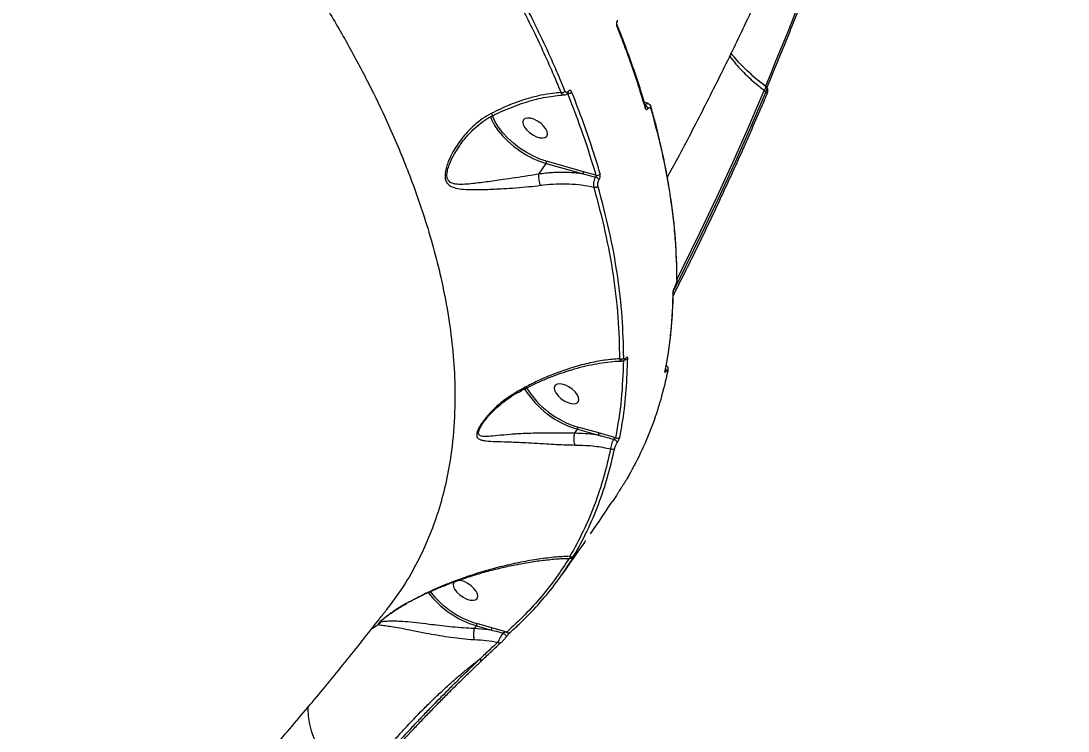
# Model space of a CAD drawing. Header units: millimetres. Extents: x -6328 to 5334, y -5037 to 4112.
# Drawn here: x -1837.2 to -1506.4, y -73.4 to 151.1 of the extents above; entities that cross this region are included whole.
import ezdxf

# ---------------------------------------------------------------- set-up
doc = ezdxf.new("R2010")
doc.units = ezdxf.units.MM
for name, color, linetype in [('DIKOM_ОБЪЕКТ', 7, 'Continuous'), ('DIKOM_РАЗМЕР_ЗОНА', 7, 'Continuous'), ('DIKOM_РАЗМЕР_ОБЪЕКТА', 7, 'Continuous')]:
    doc.layers.add(name, color=color, linetype=linetype)
doc.styles.add('style1', font='arial.ttf', dxfattribs={"width": 0.8})
doc.dimstyles.new('1-50', dxfattribs={"dimtxt": 300, "dimasz": 200, "dimexe": 100, "dimexo": 0, "dimgap": 100, "dimtad": 1, "dimtxsty": 'style1', "dimcen": 200, "dimclrd": 7, "dimclre": 7, "dimclrt": 7, "dimadec": 1, "dimazin": 2, "dimtfac": 1, "dimtmove": 0, "dimatfit": 2, "dimfxl": 0, "dimlwd": 25, "dimlwe": 18, "dimarcsym": 0})

# ---------------------------------------------------------------- blocks, each defined once
blk = doc.blocks.new('*D0')
at = {"layer": 'Defpoints', "color": 0, "transparency": 16777216}
for p in [(-3539.45, 760.32), (3333.52, 448.13), (3333.52, -4437.11)]:
    blk.add_point(p, dxfattribs=at)
at = {"layer": 'DIKOM_РАЗМЕР_ОБЪЕКТА', "color": 7, "lineweight": 18, "transparency": 16777216}
for p, q in [((-3539.45, 760.32), (-3539.45, -4537.11)), ((3333.52, 448.13), (3333.52, -4537.11))]:
    blk.add_line(p, q, dxfattribs=at)
at = {"layer": 'DIKOM_РАЗМЕР_ОБЪЕКТА', "color": 7, "lineweight": 25, "transparency": 16777216}
blk.add_line((-3339.45, -4437.11), (3133.52, -4437.11), dxfattribs=at)
at = {"layer": 'DIKOM_РАЗМЕР_ОБЪЕКТА', "color": 7, "transparency": 16777216}
for points in [[(-3339.45, -4403.77), (-3339.45, -4470.44), (-3539.45, -4437.11)], [(3133.52, -4403.77), (3133.52, -4470.44), (3333.52, -4437.11)]]:
    blk.add_solid(points, dxfattribs=at)
at = {"layer": 'DIKOM_РАЗМЕР_ОБЪЕКТА', "color": 7, "transparency": 16777216, "insert": (-102.96, -4183.94), "char_height": 300, "attachment_point": 5, "style": 'style1'}
blk.add_mtext('6900', dxfattribs=at)
blk = doc.blocks.new('*D1')
at = {"layer": 'Defpoints', "color": 0, "transparency": 16777216}
for p in [(-5040.91, 625.75), (5333.52, 448.13), (5333.52, -4936.78)]:
    blk.add_point(p, dxfattribs=at)
at = {"layer": 'DIKOM_РАЗМЕР_ЗОНА', "color": 7, "lineweight": 18, "transparency": 16777216}
for p, q in [((-5040.91, 625.75), (-5040.91, -5036.78)), ((5333.52, 448.13), (5333.52, -5036.78))]:
    blk.add_line(p, q, dxfattribs=at)
at = {"layer": 'DIKOM_РАЗМЕР_ЗОНА', "color": 7, "lineweight": 25, "transparency": 16777216}
blk.add_line((-4840.91, -4936.78), (5133.52, -4936.78), dxfattribs=at)
at = {"layer": 'DIKOM_РАЗМЕР_ЗОНА', "color": 7, "transparency": 16777216}
for points in [[(-4840.91, -4903.45), (-4840.91, -4970.11), (-5040.91, -4936.78)], [(5133.52, -4903.45), (5133.52, -4970.11), (5333.52, -4936.78)]]:
    blk.add_solid(points, dxfattribs=at)
at = {"layer": 'DIKOM_РАЗМЕР_ЗОНА', "color": 7, "transparency": 16777216, "insert": (-104.69, -4683.61), "char_height": 300, "attachment_point": 5, "style": 'style1'}
blk.add_mtext('10400', dxfattribs=at)
blk = doc.blocks.new('*D2')
at = {"layer": 'Defpoints', "color": 0, "transparency": 16777216}
for p in [(-5303.77, 2121.42), (-1621.11, 2121.42), (560.33, -2395.62)]:
    blk.add_point(p, dxfattribs=at)
at = {"layer": 'DIKOM_РАЗМЕР_ОБЪЕКТА', "color": 7, "lineweight": 18, "transparency": 16777216}
for p, q in [((-1621.11, 2121.42), (-5403.77, 2121.42)), ((560.33, -2395.62), (-5403.77, -2395.62))]:
    blk.add_line(p, q, dxfattribs=at)
at = {"layer": 'DIKOM_РАЗМЕР_ОБЪЕКТА', "color": 7, "lineweight": 25, "transparency": 16777216}
blk.add_line((-5303.77, -2195.62), (-5303.77, 1921.42), dxfattribs=at)
at = {"layer": 'DIKOM_РАЗМЕР_ОБЪЕКТА', "color": 7, "transparency": 16777216}
for points in [[(-5337.11, 1921.42), (-5270.44, 1921.42), (-5303.77, 2121.42)], [(-5337.11, -2195.62), (-5270.44, -2195.62), (-5303.77, -2395.62)]]:
    blk.add_solid(points, dxfattribs=at)
at = {"layer": 'DIKOM_РАЗМЕР_ОБЪЕКТА', "color": 7, "transparency": 16777216, "insert": (-5556.94, -137.1), "char_height": 300, "attachment_point": 5, "rotation": 90, "style": 'style1'}
blk.add_mtext('4500', dxfattribs=at)
blk = doc.blocks.new('*D3')
at = {"layer": 'Defpoints', "color": 0, "transparency": 16777216}
for p in [(-1814.92, 4111.71), (-5877.98, -3895.62), (33.33, -3895.62)]:
    blk.add_point(p, dxfattribs=at)
at = {"layer": 'DIKOM_РАЗМЕР_ЗОНА', "color": 7, "lineweight": 18, "transparency": 16777216}
for p, q in [((-1814.92, 4111.71), (-5977.98, 4111.71)), ((33.33, -3895.62), (-5977.98, -3895.62))]:
    blk.add_line(p, q, dxfattribs=at)
at = {"layer": 'DIKOM_РАЗМЕР_ЗОНА', "color": 7, "lineweight": 25, "transparency": 16777216}
blk.add_line((-5877.98, 3911.71), (-5877.98, -3695.62), dxfattribs=at)
at = {"layer": 'DIKOM_РАЗМЕР_ЗОНА', "color": 7, "transparency": 16777216}
for points in [[(-5911.31, 3911.71), (-5844.65, 3911.71), (-5877.98, 4111.71)], [(-5911.31, -3695.62), (-5844.65, -3695.62), (-5877.98, -3895.62)]]:
    blk.add_solid(points, dxfattribs=at)
at = {"layer": 'DIKOM_РАЗМЕР_ЗОНА', "color": 7, "transparency": 16777216, "insert": (-6131.15, 108.05), "char_height": 300, "attachment_point": 5, "rotation": 90, "style": 'style1'}
blk.add_mtext('8000', dxfattribs=at)

msp = doc.modelspace()

# ---------------------------------------------------------------- linework, layer by layer
at = {"layer": 'DIKOM_ОБЪЕКТ', "color": 7, "linetype": 'Continuous', "lineweight": 15}
for p, q in [((-1648.746, 151.138), (-1648.75, 151.13)), ((-1602.433, 130.848), (-1604.3, 132.292)), ((-1602.046, 130.552), (-1602.433, 130.848)), ((-1602.395, 129.132), (-1601.893, 128.748)), ((-1601.691, 130.189), (-1602.136, 130.529)), ((-1602.046, 130.552), (-1602.06, 130.47)), ((-1638.992, 125.013), (-1640.316, 125.478)), ((-1639.891, 124.046), (-1639.891, 124.046)), ((-1698.933, 111.086), (-1698.578, 111.607)), ((-1673.631, 102.714), (-1671.319, 106.078)), ((-1671.319, 106.078), (-1659.621, 102.786)), ((-1659.49, 103.473), (-1671.188, 106.764)), ((-1655.571, 102.349), (-1659.49, 103.473)), ((-1629.932, 69.364), (-1629.932, 69.407)), ((-1633.661, 40.603), (-1633.501, 41.526)), ((-1662.266, 20.794), (-1662.268, 20.79)), ((-1662.266, 20.794), (-1661.391, 22.066)), ((-1661.391, 22.066), (-1654.783, 20.206)), ((-1654.652, 20.893), (-1661.261, 22.752)), ((-1662.481, -18.036), (-1662.298, -17.778)), ((-1723.481, -38.841), (-1723.497, -38.642)), ((-1688.447, -40.731), (-1693.191, -39.396)), ((-1693.895, -40.916), (-1693.896, -40.919)), ((-1693.895, -40.916), (-1693.322, -40.083)), ((-1688.578, -41.418), (-1693.895, -40.916)), ((-1693.322, -40.083), (-1688.578, -41.418)), ((-1683.745, -42.075), (-1688.447, -40.731))]:
    msp.add_line(p, q, dxfattribs=at)
at = {"layer": 'DIKOM_ОБЪЕКТ', "color": 7, "linetype": 'Continuous', "lineweight": 15, "flags": 128}
for points in [[(-1589.064, 162.887), (-1590.632, 158.811), (-1592.216, 154.745), (-1593.816, 150.689), (-1595.431, 146.642), (-1597.061, 142.604), (-1598.707, 138.577), (-1600.369, 134.559), (-1602.046, 130.552)], [(-1629.935, 69.512), (-1628.012, 73.366), (-1622.644, 84.348), (-1617.398, 95.418), (-1612.274, 106.573), (-1607.273, 117.811), (-1602.395, 129.132)], [(-1602.119, 130.514), (-1602.056, 130.418), (-1602.027, 130.251), (-1602.048, 130.031), (-1602.118, 129.766), (-1602.235, 129.463), (-1602.395, 129.132)], [(-1602.136, 130.529), (-1602.134, 130.527), (-1602.119, 130.514)], [(-1602.046, 130.552), (-1601.904, 130.45), (-1601.786, 130.342), (-1601.696, 130.234), (-1601.638, 130.129), (-1601.612, 130.031), (-1601.622, 129.943), (-1601.626, 129.932)], [(-1601.893, 128.748), (-1606.76, 117.451), (-1611.751, 106.235), (-1616.864, 95.103), (-1622.099, 84.055), (-1627.455, 73.095), (-1631.019, 65.982)], [(-1601.893, 128.748), (-1601.752, 128.646), (-1601.634, 128.539), (-1601.545, 128.431), (-1601.486, 128.326), (-1601.46, 128.228), (-1601.469, 128.14), (-1601.476, 128.122)], [(-1638.103, 123.932), (-1638.112, 123.962), (-1638.117, 123.976)], [(-1688.91, 120.883), (-1688.466, 119.774), (-1687.575, 118.104), (-1686.413, 116.409), (-1685.006, 114.725), (-1683.385, 113.088), (-1681.583, 111.534), (-1679.64, 110.097), (-1677.597, 108.807), (-1675.5, 107.691), (-1673.392, 106.775), (-1671.319, 106.078)], [(-1671.188, 106.764), (-1673.311, 107.485), (-1675.469, 108.44), (-1677.611, 109.608), (-1679.684, 110.96), (-1681.64, 112.464), (-1683.432, 114.084), (-1685.016, 115.78), (-1686.354, 117.513), (-1687.415, 119.24), (-1688.173, 120.921), (-1688.288, 121.251)], [(-1671.58, 114.323), (-1671.071, 114.742), (-1670.863, 115.368), (-1670.972, 116.15), (-1671.39, 117.024), (-1672.082, 117.92), (-1672.993, 118.765), (-1674.049, 119.49), (-1675.164, 120.037), (-1676.248, 120.362), (-1677.212, 120.438), (-1677.98, 120.259), (-1678.489, 119.839), (-1678.697, 119.213), (-1678.588, 118.432), (-1678.17, 117.558), (-1677.478, 116.662), (-1676.567, 115.817), (-1675.512, 115.092), (-1674.397, 114.545), (-1673.313, 114.22), (-1672.348, 114.144), (-1671.58, 114.323)], [(-1633.761, 40.329), (-1633.684, 40.477), (-1633.649, 40.599)], [(-1632.879, 40.467), (-1632.804, 40.611), (-1632.771, 40.723)], [(-1661.653, 30.311), (-1661.144, 30.731), (-1660.936, 31.356), (-1661.045, 32.138), (-1661.463, 33.012), (-1662.155, 33.908), (-1663.066, 34.753), (-1664.121, 35.478), (-1665.236, 36.025), (-1666.32, 36.35), (-1667.285, 36.426), (-1668.053, 36.247), (-1668.562, 35.827), (-1668.77, 35.201), (-1668.661, 34.42), (-1668.243, 33.546), (-1667.551, 32.65), (-1666.64, 31.805), (-1665.584, 31.08), (-1664.469, 30.533), (-1663.385, 30.208), (-1662.42, 30.132), (-1661.653, 30.311)], [(-1693.583, -31.838), (-1693.075, -31.418), (-1692.866, -30.792), (-1692.976, -30.011), (-1693.393, -29.137), (-1694.086, -28.241), (-1694.996, -27.396), (-1696.052, -26.671), (-1697.167, -26.124), (-1698.251, -25.799), (-1699.216, -25.723), (-1699.984, -25.902), (-1700.492, -26.321), (-1700.7, -26.947), (-1700.591, -27.729), (-1700.174, -28.603), (-1699.481, -29.499), (-1698.57, -30.344), (-1697.515, -31.069), (-1696.4, -31.616), (-1695.316, -31.941), (-1694.351, -32.017), (-1693.583, -31.838)], [(-1726.722, -41.151), (-1725.653, -40.466), (-1724.306, -39.69)], [(-1684.952, -42.394), (-1684.724, -42.513), (-1684.49, -42.668), (-1684.271, -42.845), (-1684.083, -43.03), (-1683.942, -43.209), (-1683.859, -43.367), (-1683.84, -43.491), (-1683.889, -43.571)], [(-1692.25, -50.596), (-1692.097, -50.699), (-1691.939, -50.777), (-1691.781, -50.826), (-1691.628, -50.845), (-1691.487, -50.834), (-1691.361, -50.792), (-1691.256, -50.722), (-1691.176, -50.625)], [(-1732.696, -93.096), (-1735.208, -90.387), (-1737.513, -87.617), (-1739.591, -84.811), (-1741.422, -81.994), (-1742.99, -79.193), (-1744.28, -76.432), (-1745.282, -73.737), (-1745.985, -71.132), (-1746.383, -68.642), (-1746.472, -66.288), (-1746.43, -65.492)]]:
    msp.add_lwpolyline(points, dxfattribs=at)
at = {"layer": 'DIKOM_ОБЪЕКТ', "color": 7, "linetype": 'Continuous', "lineweight": 15}
for centre, radius, start, end in [((-1649.465, 149.823), 0.595, 321.44592, 21.19893), ((-1666.409, 129.786), 1.332, 261.1405, 323.02093), ((-1664.294, 129.535), 1.318, 258.58181, 323.1563), ((-1664.757, 128.709), 0.485, 323.23987, 18.91878), ((-1640.476, 123.099), 1.419, 14.17312, 74.76651), ((-1640.509, 123.878), 0.64, 323.5262, 15.235), ((-1638.729, 123.779), 0.645, 323.80257, 13.71765), ((-1672.027, 106.568), 0.862, 325.31902, 13.15135), ((-1660.33, 103.277), 0.862, 325.31913, 13.15072), ((-1655.225, 103.551), 1.251, 253.9572, 322.42517), ((-1656.291, 99.754), 2.063, 34.43451, 74.26669), ((-1655.941, 99.812), 1.25, 255.79618, 322.24025), ((-1630.818, 67.049), 0.163, 329.67699, 12.23475), ((-1630.636, 69.379), 0.705, 325.66165, 358.78466), ((-1631.874, 65.521), 0.705, 325.55732, 359.10458), ((-1647.662, 45.342), 1.118, 246.44821, 320.95852), ((-1646.377, 45.072), 1.072, 261.06628, 321.94012), ((-1646.592, 44.57), 0.424, 322.59487, 353.85556), ((-1634.206, 40.525), 0.895, 351.81113, 43.45815), ((-1653.333, 49.878), 28.956, 211.25496, 253.84064), ((-1653.342, 49.848), 28.229, 211.2771, 253.70944), ((-1662.1, 22.556), 0.862, 325.31902, 13.15135), ((-1655.491, 20.697), 0.862, 325.31913, 13.15072), ((-1650.459, 17.153), 1.815, 23.82638, 74.02319), ((-1648.818, 20.291), 1.058, 239.65336, 320.49138), ((-1650.426, 16.794), 1.049, 241.52454, 320.4948), ((-1663.246, -17.3), 0.956, 235.27788, 320.38039), ((-1663.073, -17.661), 0.785, 296.96748, 324.41282), ((-1684.536, -11.066), 30.318, 217.54303, 253.15525), ((-1684.557, -11.088), 29.596, 217.95292, 253.03685), ((-1725.644, -37.564), 2.512, 302.18738, 329.44441), ((-1694.031, -39.593), 0.862, 325.31901, 13.15136), ((-1689.287, -40.927), 0.862, 325.31913, 13.15072), ((-1683.155, -41.431), 0.874, 227.49121, 320.8635), ((-1685.981, -44.669), 0.835, 228.04215, 320.20897)]:
    msp.add_arc(centre, radius, start, end, dxfattribs=at)
for points, knots in [([(-1633.024, 101.657), (-1631.916, 103.689), (-1627.953, 110.95), (-1621.408, 123.616), (-1613.386, 139.655), (-1605.64, 155.876), (-1598.153, 172.26), (-1590.931, 188.807), (-1583.975, 205.511), (-1577.289, 222.368), (-1570.874, 239.374), (-1564.732, 256.524), (-1558.864, 273.813), (-1553.274, 291.236), (-1547.963, 308.789), (-1542.932, 326.466), (-1538.183, 344.263), (-1533.717, 362.174), (-1529.536, 380.195), (-1525.641, 398.32), (-1522.035, 416.544), (-1518.713, 434.861), (-1515.695, 453.27), (-1513.342, 468.904), (-1512.111, 478.424), (-1511.68, 481.755)], [0, 0, 0, 0, 0.0175204, 0.0626367, 0.1078054, 0.1530264, 0.1982995, 0.2436241, 0.289, 0.3344264, 0.3799029, 0.4254286, 0.4710027, 0.5166243, 0.5622925, 0.6080062, 0.6537643, 0.6995657, 0.7454091, 0.7912934, 0.8372171, 0.8831791, 0.929178, 0.9752124, 1, 1, 1, 1]), ([(-1952.233, 358.981), (-1946.928, 355.644), (-1936.319, 348.971), (-1920.634, 338.403), (-1905.151, 327.44), (-1889.842, 316), (-1874.816, 304.162), (-1860.051, 291.893), (-1845.678, 279.287), (-1832.609, 267.178), (-1820.836, 255.701), (-1810.241, 244.883), (-1800.009, 233.922), (-1790.122, 222.794), (-1780.636, 211.55), (-1771.545, 200.174), (-1762.909, 188.732), (-1754.999, 177.595), (-1747.805, 166.822), (-1740.82, 155.688), (-1733.94, 143.868), (-1727.309, 131.406), (-1720.897, 118.083), (-1714.932, 103.972), (-1710.249, 90.828), (-1706.883, 79.556), (-1704.333, 69.398), (-1702.25, 58.786), (-1700.783, 47.8), (-1700.005, 36.272), (-1700.147, 24.33), (-1701.341, 13.119), (-1703.272, 3.333), (-1705.672, -5.15), (-1708.723, -13.279), (-1712.436, -20.999), (-1716.527, -28.015), (-1719.682, -32.235), (-1721.143, -34.189)], [0, 0, 0, 0, 0.029324, 0.0586479, 0.0883559, 0.1180639, 0.1482801, 0.1784962, 0.2091184, 0.2397407, 0.2646357, 0.2895307, 0.3146596, 0.3397886, 0.3652246, 0.3906606, 0.4163402, 0.4420197, 0.4653463, 0.4886728, 0.5169607, 0.5452646, 0.5735524, 0.6085865, 0.6436205, 0.6668916, 0.6901627, 0.718383, 0.7466193, 0.7748397, 0.8097894, 0.8447391, 0.8711352, 0.8976229, 0.9241106, 0.9506908, 0.9771736, 1, 1, 1, 1]), ([(-1700.472, 192.565), (-1697.47, 187.793), (-1691.46, 178.236), (-1683.392, 163.956), (-1676.05, 149.736), (-1670.547, 137.905), (-1667.611, 130.86), (-1666.615, 128.469)], [0, 0, 0, 0, 0.2200464, 0.4406219, 0.6628116, 0.885546, 1, 1, 1, 1]), ([(-1665.345, 128.984), (-1666.344, 131.381), (-1669.263, 138.385), (-1674.732, 150.152), (-1682.049, 164.344), (-1690.156, 178.714), (-1696.238, 188.385), (-1699.282, 193.227)], [0, 0, 0, 0, 0.1144547, 0.3345006, 0.5550758, 0.7772655, 1, 1, 1, 1]), ([(-1601.528, 130.168), (-1600.376, 132.925), (-1596.975, 141.071), (-1592.682, 151.784), (-1589.602, 159.777), (-1588.633, 162.294)], [0, 0, 0, 0, 0.2595821, 0.7668887, 1, 1, 1, 1]), ([(-1648.795, 151.413), (-1648.871, 151.247), (-1649.018, 150.927), (-1649.117, 150.375), (-1649.122, 149.857), (-1649.041, 149.587), (-1649, 149.453)], [0, 0, 0, 0, 0.2592201, 0.5021627, 0.7511322, 1, 1, 1, 1]), ([(-1649, 149.453), (-1648.823, 149.007), (-1647.934, 146.776), (-1645.833, 141.293), (-1642.898, 133.052), (-1640.963, 126.683), (-1639.994, 123.497)], [0, 0, 0, 0, 0.0507693, 0.253855, 0.6266991, 1, 1, 1, 1]), ([(-1648.907, 150.029), (-1648.907, 150.029), (-1648.907, 150.029), (-1648.933, 150.11), (-1648.949, 150.264), (-1648.944, 150.489), (-1648.9, 150.747), (-1648.826, 150.98), (-1648.771, 151.087), (-1648.749, 151.13)], [0, 0, 0, 0, 0.0247445, 0.1826645, 0.333639, 0.5066289, 0.6960309, 0.8766252, 1, 1, 1, 1]), ([(-1639.902, 124.043), (-1640.004, 124.408), (-1640.8, 127.259), (-1642.545, 132.681), (-1645.176, 140.313), (-1647.318, 146.104), (-1648.653, 149.363), (-1648.927, 150.03)], [0, 0, 0, 0, 0.0430023, 0.3364696, 0.6305721, 0.9244081, 1, 1, 1, 1]), ([(-1613.302, 139.957), (-1612.674, 139.122), (-1611.148, 137.095), (-1607.993, 133.862), (-1604.892, 131.092), (-1602.92, 129.544), (-1602.395, 129.132)], [0, 0, 0, 0, 0.2265391, 0.5500429, 0.8802027, 1, 1, 1, 1]), ([(-1602.096, 130.546), (-1602.766, 131.063), (-1604.34, 132.278), (-1606.621, 134.26), (-1608.938, 136.458), (-1611.051, 138.673), (-1612.262, 140.142), (-1612.864, 140.874)], [0, 0, 0, 0, 0.156748, 0.3680063, 0.5796466, 0.7907709, 1, 1, 1, 1]), ([(-1663.239, 128.745), (-1663.256, 128.783), (-1663.322, 128.933), (-1663.484, 129.118), (-1663.741, 129.2), (-1664.025, 129.128), (-1664.207, 128.954), (-1664.298, 128.866)], [0, 0, 0, 0, 0.0795875, 0.3194881, 0.5497988, 0.7748586, 1, 1, 1, 1]), ([(-1601.7, 130.176), (-1601.689, 130.174), (-1601.59, 130.154), (-1601.555, 129.892), (-1601.614, 129.413), (-1601.8, 128.97), (-1601.893, 128.748)], [0, 0, 0, 0, 0.039758, 0.3594707, 0.6798929, 1, 1, 1, 1]), ([(-1601.48, 128.121), (-1601.465, 128.154), (-1601.33, 128.45), (-1601.219, 128.881), (-1601.219, 129.434), (-1601.37, 129.883), (-1601.591, 130.087), (-1601.692, 130.181)], [0, 0, 0, 0, 0.045361, 0.4019052, 0.6264928, 0.8284442, 1, 1, 1, 1]), ([(-1666.615, 128.469), (-1667.482, 128.408), (-1669.534, 128.262), (-1672.992, 127.675), (-1677.482, 126.541), (-1682.761, 124.734), (-1686.713, 122.825), (-1688.715, 121.858)], [0, 0, 0, 0, 0.1301673, 0.3081385, 0.4882733, 0.7408505, 1, 1, 1, 1]), ([(-1687.967, 121.277), (-1687.661, 121.435), (-1686.302, 122.132), (-1683.867, 123.199), (-1680.681, 124.466), (-1677.504, 125.536), (-1674.373, 126.409), (-1671.319, 127.081), (-1668.407, 127.512), (-1666.504, 127.721), (-1665.63, 127.727), (-1665.626, 127.727)], [0, 0, 0, 0, 0.0392359, 0.1738521, 0.3100994, 0.4476191, 0.585936, 0.7244711, 0.862472, 0.9994171, 1, 1, 1, 1]), ([(-1666.615, 128.469), (-1666.579, 128.408), (-1666.438, 128.162), (-1666.12, 127.883), (-1665.801, 127.727), (-1665.635, 127.773), (-1665.632, 127.774)], [0, 0, 0, 0, 0.1424156, 0.5726654, 0.9907619, 1, 1, 1, 1]), ([(-1665.595, 127.803), (-1665.491, 127.803), (-1665.199, 127.803), (-1664.765, 128.026), (-1664.506, 128.292), (-1664.377, 128.424)], [0, 0, 0, 0, 0.2202109, 0.6122942, 1, 1, 1, 1]), ([(-1664.298, 128.866), (-1664.388, 128.78), (-1664.568, 128.607), (-1664.85, 128.536), (-1665.103, 128.617), (-1665.263, 128.8), (-1665.329, 128.948), (-1665.345, 128.984)], [0, 0, 0, 0, 0.2263604, 0.4527269, 0.6823825, 0.9207758, 1, 1, 1, 1]), ([(-1664.555, 128.243), (-1662.866, 123.878), (-1659.483, 115.137), (-1656.876, 106.615), (-1655.571, 102.349)], [0, 0, 0, 0, 0.49945, 1, 1, 1, 1]), ([(-1664.37, 128.417), (-1664.354, 128.432), (-1664.335, 128.449), (-1664.346, 128.443), (-1664.347, 128.442)], [0, 0, 0, 0, 0.8802902, 1, 1, 1, 1]), ([(-1654.234, 102.788), (-1654.361, 103.22), (-1654.995, 105.379), (-1656.656, 110.739), (-1659.424, 118.933), (-1661.967, 125.473), (-1663.239, 128.745)], [0, 0, 0, 0, 0.0507693, 0.253855, 0.6266991, 1, 1, 1, 1]), ([(-1631.216, 64.155), (-1628.762, 69.04), (-1623.718, 79.08), (-1616.388, 94.494), (-1609.282, 110.062), (-1604.37, 121.311), (-1601.842, 127.259), (-1601.476, 128.122)], [0, 0, 0, 0, 0.2336728, 0.4802326, 0.7267934, 0.9603807, 1, 1, 1, 1]), ([(-1639.021, 124.931), (-1639.082, 124.96), (-1639.264, 125.047), (-1639.65, 124.908), (-1639.952, 124.615), (-1640.103, 124.468)], [0, 0, 0, 0, 0.2014127, 0.6006184, 1, 1, 1, 1]), ([(-1639.994, 123.497), (-1639.987, 123.475), (-1639.947, 123.347), (-1639.833, 123.173), (-1639.618, 123.095), (-1639.362, 123.175), (-1639.188, 123.356), (-1639.1, 123.447)], [0, 0, 0, 0, 0.0489193, 0.2870857, 0.5249643, 0.7625368, 1, 1, 1, 1]), ([(-1639.1, 123.447), (-1639.013, 123.537), (-1638.838, 123.719), (-1638.581, 123.8), (-1638.367, 123.722), (-1638.255, 123.548), (-1638.215, 123.42), (-1638.209, 123.398)], [0, 0, 0, 0, 0.2376974, 0.4754976, 0.7137247, 0.9520118, 1, 1, 1, 1]), ([(-1638.126, 123.927), (-1638.167, 124.07), (-1638.256, 124.385), (-1638.578, 124.77), (-1638.888, 124.898), (-1639.024, 124.954)], [0, 0, 0, 0, 0.3169832, 0.6991448, 1, 1, 1, 1]), ([(-1638.209, 123.398), (-1636.957, 118.678), (-1634.449, 109.225), (-1631.965, 95.45), (-1630.346, 81.953), (-1630.152, 73.31), (-1630.054, 68.982)], [0, 0, 0, 0, 0.2482503, 0.4971899, 0.7482385, 1, 1, 1, 1]), ([(-1629.991, 69.403), (-1629.989, 69.487), (-1629.945, 71.766), (-1630.114, 76.359), (-1630.518, 83.188), (-1631.229, 90.153), (-1632.208, 97.229), (-1633.461, 104.413), (-1634.998, 111.7), (-1636.536, 118.115), (-1637.672, 122.135), (-1638.104, 123.661)], [0, 0, 0, 0, 0.0049881, 0.1353944, 0.2659555, 0.3966396, 0.5274135, 0.6582439, 0.7890944, 0.9199243, 1, 1, 1, 1]), ([(-1688.715, 121.858), (-1689.658, 121.312), (-1691.558, 120.211), (-1694.731, 117.627), (-1698.105, 113.994), (-1700.856, 109.765), (-1702.368, 106.4), (-1703.022, 104.196), (-1703.296, 102.465), (-1703.167, 100.861), (-1702.53, 99.653), (-1701.575, 98.882), (-1700.113, 98.275), (-1698.036, 97.924), (-1694.755, 97.757), (-1690.415, 97.836), (-1685.502, 98.069), (-1680.874, 98.375), (-1676.903, 98.701), (-1674.325, 99.02), (-1673.118, 99.169)], [0, 0, 0, 0, 0.0515649, 0.1038944, 0.1938056, 0.2863971, 0.343697, 0.372759, 0.4024673, 0.4366789, 0.4671091, 0.4964619, 0.5269704, 0.5803763, 0.634947, 0.725167, 0.8181223, 0.8802031, 0.943889, 1, 1, 1, 1]), ([(-1699.008, 111.14), (-1698.797, 111.468), (-1698.06, 112.614), (-1696.498, 114.534), (-1694.362, 116.819), (-1691.958, 118.863), (-1689.83, 120.375), (-1688.447, 121.068), (-1687.965, 121.309)], [0, 0, 0, 0, 0.0775854, 0.2707319, 0.4864044, 0.6958889, 0.8939697, 1, 1, 1, 1]), ([(-1688.715, 121.858), (-1688.701, 121.841), (-1688.559, 121.67), (-1688.31, 121.428), (-1688.08, 121.285), (-1688.02, 121.345), (-1688.009, 121.356)], [0, 0, 0, 0, 0.0463487, 0.4648735, 0.8988893, 1, 1, 1, 1]), ([(-1673.633, 102.709), (-1673.634, 102.709), (-1674.779, 102.501), (-1677.254, 102.09), (-1681.051, 101.519), (-1685.459, 100.884), (-1690.231, 100.21), (-1694.423, 99.664), (-1697.661, 99.413), (-1699.773, 99.454), (-1701.2, 99.837), (-1702.073, 100.449), (-1702.62, 101.398), (-1702.677, 102.859), (-1702.342, 104.463), (-1701.604, 106.554), (-1700.539, 108.845), (-1699.396, 110.439), (-1698.933, 111.086)], [0, 0, 0, 0, 0.0000422, 0.0755112, 0.1603059, 0.2472033, 0.3709041, 0.4979683, 0.5695702, 0.6422496, 0.6899293, 0.7180161, 0.7549162, 0.7966469, 0.8335715, 0.8717847, 0.9479972, 1, 1, 1, 1]), ([(-1673.118, 99.169), (-1673.129, 99.2), (-1673.175, 99.334), (-1673.284, 99.699), (-1673.431, 100.352), (-1673.56, 101.191), (-1673.637, 102.029), (-1673.635, 102.482), (-1673.633, 102.709)], [0, 0, 0, 0, 0.0350348, 0.1552513, 0.3664391, 0.5776263, 0.7888131, 1, 1, 1, 1]), ([(-1673.631, 102.714), (-1673.632, 102.713), (-1673.633, 102.711), (-1673.633, 102.71), (-1673.633, 102.709)], [0, 0, 0, 0, 0.6744349, 1, 1, 1, 1]), ([(-1659.621, 102.786), (-1661.069, 102.946), (-1663.879, 103.256), (-1668.237, 103.245), (-1671.476, 103), (-1673.283, 102.761), (-1673.631, 102.714)], [0, 0, 0, 0, 0.3208307, 0.6223551, 0.9272313, 1, 1, 1, 1]), ([(-1659.621, 102.786), (-1659.337, 102.713), (-1658.036, 102.377), (-1656.743, 102.019), (-1655.732, 101.74)], [0, 0, 0, 0, 0.2185559, 1, 1, 1, 1]), ([(-1654.59, 100.921), (-1654.574, 100.948), (-1654.481, 101.112), (-1654.334, 101.456), (-1654.207, 101.948), (-1654.163, 102.424), (-1654.21, 102.667), (-1654.234, 102.788)], [0, 0, 0, 0, 0.0479293, 0.2856334, 0.523625, 0.7617704, 1, 1, 1, 1]), ([(-1673.118, 99.169), (-1672.788, 99.214), (-1671.101, 99.441), (-1668.05, 99.686), (-1664.016, 99.684), (-1660.037, 99.361), (-1657.516, 98.855), (-1656.248, 98.601)], [0, 0, 0, 0, 0.0563914, 0.288291, 0.5227681, 0.7600043, 1, 1, 1, 1]), ([(-1655.732, 101.74), (-1655.757, 101.693), (-1655.905, 101.416), (-1656.136, 100.837), (-1656.325, 100.009), (-1656.379, 99.211), (-1656.292, 98.804), (-1656.248, 98.601)], [0, 0, 0, 0, 0.0485308, 0.2867338, 0.5246988, 0.7622785, 1, 1, 1, 1]), ([(-1655.571, 102.349), (-1655.567, 102.31), (-1655.559, 102.231), (-1655.586, 102.077), (-1655.639, 101.916), (-1655.693, 101.803), (-1655.726, 101.749), (-1655.732, 101.74)], [0, 0, 0, 0, 0.2385191, 0.4769727, 0.7149768, 0.9522192, 1, 1, 1, 1]), ([(-1654.953, 99.047), (-1654.976, 99.168), (-1655.021, 99.411), (-1654.975, 99.888), (-1654.848, 100.382), (-1654.699, 100.727), (-1654.606, 100.893), (-1654.59, 100.921)], [0, 0, 0, 0, 0.2378088, 0.4755153, 0.7135038, 0.9515312, 1, 1, 1, 1]), ([(-1656.248, 98.601), (-1654.998, 93.892), (-1652.496, 84.462), (-1650.016, 70.721), (-1648.401, 57.257), (-1648.206, 48.634), (-1648.109, 44.317)], [0, 0, 0, 0, 0.2482505, 0.4971903, 0.7482387, 1, 1, 1, 1]), ([(-1646.794, 44.638), (-1646.889, 48.904), (-1647.079, 57.449), (-1648.672, 70.873), (-1651.15, 84.704), (-1653.684, 94.261), (-1654.953, 99.047)], [0, 0, 0, 0, 0.2482503, 0.4971899, 0.7482385, 1, 1, 1, 1]), ([(-1630.659, 67.084), (-1630.739, 66.936), (-1630.899, 66.642), (-1631.098, 66.128), (-1631.242, 65.613), (-1631.288, 65.286), (-1631.292, 65.139), (-1631.292, 65.122)], [0, 0, 0, 0, 0.2147712, 0.4259281, 0.681714, 0.9641494, 1, 1, 1, 1]), ([(-1631.168, 65.518), (-1631.168, 65.52), (-1631.168, 65.535), (-1631.155, 65.684), (-1631.099, 65.953), (-1630.987, 66.319), (-1630.875, 66.573), (-1630.829, 66.678)], [0, 0, 0, 0, 0.0466126, 0.2411861, 0.4963367, 0.7926103, 1, 1, 1, 1]), ([(-1630.829, 66.678), (-1630.828, 66.68), (-1630.791, 66.768), (-1630.733, 66.876), (-1630.684, 66.953), (-1630.676, 66.966)], [0, 0, 0, 0, 0.0234257, 0.8359973, 1, 1, 1, 1]), ([(-1630.054, 68.982), (-1630.066, 68.817), (-1630.088, 68.526), (-1630.241, 67.991), (-1630.429, 67.503), (-1630.582, 67.224), (-1630.659, 67.084)], [0, 0, 0, 0, 0.3292165, 0.5797724, 0.7886019, 1, 1, 1, 1]), ([(-1630.587, 67.149), (-1630.531, 67.247), (-1630.363, 67.544), (-1630.152, 68.122), (-1629.961, 68.779), (-1629.962, 69.168), (-1629.962, 69.363)], [0, 0, 0, 0, 0.1339822, 0.4069815, 0.7020052, 1, 1, 1, 1]), ([(-1631.292, 65.122), (-1631.298, 64.742), (-1631.327, 62.844), (-1631.518, 57.648), (-1632.156, 49.666), (-1633.225, 43.443), (-1633.761, 40.329)], [0, 0, 0, 0, 0.0441427, 0.2207211, 0.6100162, 1, 1, 1, 1]), ([(-1633.501, 41.526), (-1633.214, 43.11), (-1632.557, 46.723), (-1631.853, 52.526), (-1631.371, 58.915), (-1631.155, 63.248), (-1631.172, 65.483), (-1631.172, 65.51)], [0, 0, 0, 0, 0.2061557, 0.4703159, 0.7336739, 0.9968224, 1, 1, 1, 1]), ([(-1648.109, 44.317), (-1649.691, 44.193), (-1652.874, 43.945), (-1658.076, 42.943), (-1664.055, 41.32), (-1669.648, 39.267), (-1674.617, 37.032), (-1677.954, 35.347), (-1680.017, 34.176), (-1680.825, 33.717)], [0, 0, 0, 0, 0.1610251, 0.3238573, 0.4936605, 0.7083238, 0.8181272, 0.928737, 1, 1, 1, 1]), ([(-1680.478, 33.506), (-1680.11, 33.718), (-1678.676, 34.546), (-1676.107, 35.843), (-1672.762, 37.402), (-1669.323, 38.815), (-1665.817, 40.083), (-1662.276, 41.187), (-1658.748, 42.103), (-1655.274, 42.821), (-1651.904, 43.316), (-1649.277, 43.58), (-1647.836, 43.604), (-1647.425, 43.61)], [0, 0, 0, 0, 0.0322712, 0.1257787, 0.2220875, 0.3213135, 0.4233908, 0.5280335, 0.6345072, 0.7415548, 0.8491072, 0.9570366, 1, 1, 1, 1]), ([(-1646.909, 43.762), (-1647.052, 39.631), (-1647.341, 31.239), (-1648.675, 23.372), (-1649.353, 19.378)], [0, 0, 0, 0, 0.4922353, 1, 1, 1, 1]), ([(-1648.109, 44.317), (-1648.067, 44.203), (-1647.962, 43.921), (-1647.729, 43.667), (-1647.512, 43.655), (-1647.424, 43.651)], [0, 0, 0, 0, 0.2851202, 0.7111085, 1, 1, 1, 1]), ([(-1648.002, 19.618), (-1647.936, 19.967), (-1647.602, 21.713), (-1646.789, 26.596), (-1645.852, 34.428), (-1645.64, 41.081), (-1645.533, 44.411)], [0, 0, 0, 0, 0.0441427, 0.2207211, 0.6100162, 1, 1, 1, 1]), ([(-1647.408, 43.65), (-1647.365, 43.647), (-1647.189, 43.633), (-1646.892, 43.758), (-1646.553, 43.97), (-1646.364, 44.198), (-1646.264, 44.32)], [0, 0, 0, 0, 0.0882095, 0.3620509, 0.6615737, 1, 1, 1, 1]), ([(-1646.171, 44.525), (-1646.243, 44.445), (-1646.388, 44.285), (-1646.567, 44.203), (-1646.706, 44.242), (-1646.782, 44.398), (-1646.791, 44.568), (-1646.794, 44.638)], [0, 0, 0, 0, 0.1920553, 0.3835881, 0.5902092, 0.8340758, 1, 1, 1, 1]), ([(-1646.261, 44.305), (-1646.244, 44.325), (-1646.211, 44.364), (-1646.207, 44.366), (-1646.206, 44.368)], [0, 0, 0, 0, 0.5269483, 1, 1, 1, 1]), ([(-1645.533, 44.411), (-1645.536, 44.482), (-1645.542, 44.658), (-1645.62, 44.818), (-1645.764, 44.856), (-1645.948, 44.771), (-1646.096, 44.607), (-1646.171, 44.525)], [0, 0, 0, 0, 0.1655324, 0.4120459, 0.620061, 0.8097055, 1, 1, 1, 1]), ([(-1632.879, 40.467), (-1633.58, 37.427), (-1634.983, 31.34), (-1637.926, 22.663), (-1641.432, 14.293), (-1644.326, 9.052), (-1645.773, 6.429)], [0, 0, 0, 0, 0.2488739, 0.4981939, 0.748869, 1, 1, 1, 1]), ([(-1633.761, 40.329), (-1633.765, 40.302), (-1633.786, 40.183), (-1633.776, 40.048), (-1633.687, 40.02), (-1633.534, 40.126), (-1633.391, 40.307), (-1633.32, 40.397)], [0, 0, 0, 0, 0.07334, 0.3225289, 0.5550505, 0.7773837, 1, 1, 1, 1]), ([(-1632.782, 40.726), (-1632.76, 40.823), (-1632.715, 41.019), (-1632.736, 41.357), (-1632.869, 41.717), (-1633.123, 42.02), (-1633.36, 42.12), (-1633.476, 42.169)], [0, 0, 0, 0, 0.2051414, 0.4138149, 0.6106411, 0.8097515, 1, 1, 1, 1]), ([(-1633.32, 40.397), (-1633.248, 40.488), (-1633.103, 40.671), (-1632.949, 40.779), (-1632.859, 40.752), (-1632.85, 40.617), (-1632.873, 40.495), (-1632.879, 40.467)], [0, 0, 0, 0, 0.2210992, 0.4418507, 0.6744982, 0.9251297, 1, 1, 1, 1]), ([(-1680.825, 33.717), (-1682.146, 32.873), (-1684.813, 31.168), (-1688.068, 28.241), (-1690.323, 25.738), (-1691.711, 23.856), (-1692.63, 22.355), (-1693.247, 20.87), (-1693.267, 19.568), (-1692.555, 18.889), (-1691.471, 18.537), (-1689.89, 18.297), (-1687.313, 18.176), (-1683.422, 18.08), (-1679.191, 17.917), (-1675.059, 17.693), (-1671.531, 17.473), (-1668.085, 17.267), (-1664.995, 17.111), (-1663.056, 17.084), (-1662.162, 17.072)], [0, 0, 0, 0, 0.0753137, 0.1521196, 0.2131853, 0.2441328, 0.2756864, 0.3129828, 0.3506019, 0.4012238, 0.4376329, 0.4745841, 0.5507903, 0.6403379, 0.7326459, 0.7929996, 0.85494, 0.904775, 0.9561054, 1, 1, 1, 1]), ([(-1691.065, 24.241), (-1690.846, 24.546), (-1690.31, 25.294), (-1689.217, 26.578), (-1687.712, 28.138), (-1685.783, 29.909), (-1683.438, 31.704), (-1681.623, 32.95), (-1680.596, 33.474), (-1680.501, 33.522)], [0, 0, 0, 0, 0.0880373, 0.2161005, 0.366721, 0.5497443, 0.7652476, 0.9782728, 1, 1, 1, 1]), ([(-1680.825, 33.717), (-1680.807, 33.699), (-1680.686, 33.579), (-1680.545, 33.468), (-1680.508, 33.527), (-1680.498, 33.541)], [0, 0, 0, 0, 0.1122073, 0.7759386, 1, 1, 1, 1]), ([(-1662.268, 20.79), (-1662.268, 20.79), (-1663.099, 20.775), (-1664.941, 20.766), (-1667.862, 20.79), (-1671.134, 20.812), (-1674.553, 20.793), (-1678.515, 20.683), (-1682.686, 20.429), (-1686.502, 20.056), (-1689.111, 19.797), (-1690.743, 19.731), (-1691.663, 19.82), (-1692.277, 20.064), (-1692.639, 20.467), (-1692.676, 21.003), (-1692.499, 21.787), (-1692.095, 22.724), (-1691.484, 23.647), (-1691.212, 24.057)], [0, 0, 0, 0, 0.0000156, 0.0573389, 0.1239288, 0.1924546, 0.274693, 0.3590077, 0.481802, 0.6080889, 0.70666, 0.7573657, 0.8079675, 0.8394925, 0.871884, 0.9101641, 0.9176275, 0.9633484, 1, 1, 1, 1]), ([(-1691.212, 24.057), (-1691.193, 24.089), (-1691.155, 24.153), (-1691.103, 24.219), (-1691.078, 24.251)], [0, 0, 0, 0, 0.5003286, 1, 1, 1, 1]), ([(-1662.162, 17.072), (-1662.173, 17.097), (-1662.245, 17.262), (-1662.366, 17.676), (-1662.472, 18.408), (-1662.494, 19.254), (-1662.43, 20.101), (-1662.322, 20.56), (-1662.268, 20.79)], [0, 0, 0, 0, 0.0319477, 0.2048554, 0.4036422, 0.6024283, 0.8012141, 1, 1, 1, 1]), ([(-1654.783, 20.206), (-1655.078, 20.249), (-1657.506, 20.597), (-1660.04, 20.702), (-1662.266, 20.794)], [0, 0, 0, 0, 0.1214198, 1, 1, 1, 1]), ([(-1654.783, 20.206), (-1654.469, 20.125), (-1652.855, 19.705), (-1651.252, 19.258), (-1649.959, 18.898)], [0, 0, 0, 0, 0.1941267, 1, 1, 1, 1]), ([(-1649.353, 19.378), (-1650.81, 19.797), (-1652.577, 20.305), (-1654.342, 20.805), (-1654.652, 20.893)], [0, 0, 0, 0, 0.8242751, 1, 1, 1, 1]), ([(-1662.162, 17.072), (-1660.056, 17.013), (-1656.175, 16.905), (-1652.573, 16.196), (-1650.926, 15.871)], [0, 0, 0, 0, 0.5425528, 1, 1, 1, 1]), ([(-1649.959, 18.898), (-1650.086, 18.669), (-1650.358, 18.176), (-1650.685, 17.327), (-1650.906, 16.488), (-1650.919, 16.076), (-1650.926, 15.871)], [0, 0, 0, 0, 0.2241212, 0.4807288, 0.7415199, 1, 1, 1, 1]), ([(-1649.353, 19.378), (-1649.403, 19.351), (-1649.499, 19.3), (-1649.668, 19.178), (-1649.818, 19.048), (-1649.914, 18.951), (-1649.951, 18.908), (-1649.959, 18.898)], [0, 0, 0, 0, 0.2945807, 0.5738867, 0.8144223, 0.9603311, 1, 1, 1, 1]), ([(-1649.616, 16.126), (-1649.585, 16.243), (-1649.523, 16.476), (-1649.318, 16.958), (-1649.066, 17.455), (-1648.883, 17.75), (-1648.799, 17.887)], [0, 0, 0, 0, 0.2632567, 0.5266594, 0.7813278, 1, 1, 1, 1]), ([(-1648.799, 17.887), (-1648.715, 18.022), (-1648.535, 18.312), (-1648.289, 18.801), (-1648.089, 19.273), (-1648.031, 19.503), (-1648.002, 19.618)], [0, 0, 0, 0, 0.2213871, 0.4744058, 0.7373087, 1, 1, 1, 1]), ([(-1650.926, 15.871), (-1651.625, 12.838), (-1653.025, 6.766), (-1655.961, -1.89), (-1659.459, -10.24), (-1662.346, -15.469), (-1663.79, -18.086)], [0, 0, 0, 0, 0.2488741, 0.4981941, 0.7488692, 1, 1, 1, 1]), ([(-1662.509, -17.91), (-1661.074, -15.311), (-1658.201, -10.108), (-1654.698, -1.769), (-1651.738, 6.929), (-1650.324, 13.059), (-1649.616, 16.126)], [0, 0, 0, 0, 0.2488739, 0.4981939, 0.748869, 1, 1, 1, 1]), ([(-1646.948, 4.555), (-1646.965, 4.528), (-1647.048, 4.403), (-1647.23, 4.123), (-1647.495, 3.709), (-1647.867, 3.122), (-1648.063, 2.805), (-1648.193, 2.595)], [0, 0, 0, 0, 0.0349369, 0.1620442, 0.3362758, 0.5591676, 1, 1, 1, 1]), ([(-1645.773, 6.429), (-1645.895, 6.224), (-1646.076, 5.921), (-1646.427, 5.361), (-1646.678, 4.968), (-1646.852, 4.701), (-1646.931, 4.58), (-1646.948, 4.555)], [0, 0, 0, 0, 0.4456086, 0.6623372, 0.8364855, 0.9657331, 1, 1, 1, 1]), ([(-1648.193, 2.595), (-1648.368, 2.311), (-1649.071, 1.172), (-1649.813, 0.059), (-1650.37, -0.776)], [0, 0, 0, 0, 0.2492464, 1, 1, 1, 1]), ([(-1657.324, -11.05), (-1655.859, -8.926), (-1653.512, -5.523), (-1651.238, -2.066), (-1650.383, -0.767)], [0, 0, 0, 0, 0.6241537, 1, 1, 1, 1]), ([(-1666.227, -23.812), (-1663.869, -20.489), (-1661.359, -16.952), (-1658.903, -13.375), (-1658.756, -13.16)], [0, 0, 0, 0, 0.9398579, 1, 1, 1, 1]), ([(-1663.79, -18.086), (-1665.459, -18.181), (-1668.877, -18.376), (-1674.293, -19.071), (-1679.98, -20.076), (-1685.863, -21.418), (-1691.763, -23.059), (-1697.638, -24.985), (-1703.495, -27.219), (-1709.494, -29.823), (-1713.524, -31.974), (-1715.551, -33.056)], [0, 0, 0, 0, 0.1079577, 0.221041, 0.3345734, 0.4495257, 0.5649892, 0.6717717, 0.7791328, 0.888928, 1, 1, 1, 1]), ([(-1715.464, -33.042), (-1714.53, -32.534), (-1712.485, -31.419), (-1709.215, -29.848), (-1705.578, -28.246), (-1701.619, -26.665), (-1697.399, -25.139), (-1692.983, -23.723), (-1688.475, -22.456), (-1683.886, -21.345), (-1679.226, -20.402), (-1674.547, -19.633), (-1669.96, -19.09), (-1666.266, -18.789), (-1664.179, -18.757), (-1663.503, -18.746)], [0, 0, 0, 0, 0.0514866, 0.1127972, 0.1787639, 0.2504364, 0.3298569, 0.4116866, 0.4965689, 0.5843498, 0.6748127, 0.7686361, 0.8630056, 0.9556042, 1, 1, 1, 1]), ([(-1664.079, -18.76), (-1665.368, -20.76), (-1668.054, -24.928), (-1672.734, -30.866), (-1677.939, -36.689), (-1681.809, -40.279), (-1683.745, -42.075)], [0, 0, 0, 0, 0.2345388, 0.4888757, 0.7442618, 1, 1, 1, 1]), ([(-1682.477, -41.983), (-1682.223, -41.755), (-1680.955, -40.62), (-1677.747, -37.598), (-1673.113, -32.713), (-1667.565, -25.982), (-1664.27, -20.931), (-1662.435, -18.117)], [0, 0, 0, 0, 0.0321659, 0.1608352, 0.4182088, 0.675957, 1, 1, 1, 1]), ([(-1663.79, -18.086), (-1663.792, -18.143), (-1663.799, -18.444), (-1663.738, -18.748), (-1663.555, -18.729), (-1663.503, -18.723)], [0, 0, 0, 0, 0.1441693, 0.7599131, 1, 1, 1, 1]), ([(-1663.5, -18.75), (-1663.442, -18.748), (-1663.307, -18.743), (-1663.119, -18.672), (-1662.956, -18.576), (-1662.847, -18.485), (-1662.766, -18.403), (-1662.667, -18.286), (-1662.582, -18.178), (-1662.487, -18.044), (-1662.481, -18.036)], [0, 0, 0, 0, 0.100767, 0.2362927, 0.351266, 0.4441767, 0.5316794, 0.671029, 0.9801373, 1, 1, 1, 1]), ([(-1662.467, -18.015), (-1662.52, -18.087), (-1662.627, -18.231), (-1662.717, -18.335), (-1662.733, -18.313), (-1662.634, -18.125), (-1662.529, -17.944), (-1662.509, -17.91)], [0, 0, 0, 0, 0.1456016, 0.2899617, 0.5320979, 0.9098028, 1, 1, 1, 1]), ([(-1662.487, -18.045), (-1662.454, -18), (-1662.378, -17.895), (-1662.329, -17.834), (-1662.331, -17.837), (-1662.331, -17.837)], [0, 0, 0, 0, 0.3751302, 0.8675166, 1, 1, 1, 1]), ([(-1662.435, -18.117), (-1662.412, -18.08), (-1662.298, -17.892), (-1662.191, -17.7), (-1662.208, -17.683), (-1662.303, -17.792), (-1662.412, -17.94), (-1662.467, -18.015)], [0, 0, 0, 0, 0.0950988, 0.471968, 0.7157778, 0.8572267, 1, 1, 1, 1]), ([(-1715.551, -33.056), (-1716.949, -33.893), (-1718.864, -35.04), (-1721.015, -36.583), (-1722.367, -37.612), (-1723.543, -38.592), (-1724.37, -39.403), (-1724.329, -39.585), (-1724.306, -39.69)], [0, 0, 0, 0, 0.3030727, 0.4152375, 0.5295143, 0.6687564, 0.8085424, 1, 1, 1, 1]), ([(-1720.656, -36.368), (-1720.506, -36.259), (-1719.924, -35.834), (-1718.711, -35.023), (-1717.13, -34.016), (-1715.991, -33.373), (-1715.456, -33.071)], [0, 0, 0, 0, 0.1000002, 0.3876961, 0.7123296, 1, 1, 1, 1]), ([(-1715.551, -33.056), (-1715.54, -33.059), (-1715.502, -33.072), (-1715.485, -33.046), (-1715.472, -33.027)], [0, 0, 0, 0, 0.2642476, 1, 1, 1, 1]), ([(-1872.044, -190.245), (-1870.592, -189.064), (-1864.685, -184.256), (-1854.519, -175.569), (-1841.551, -164.182), (-1828.791, -152.53), (-1816.225, -140.638), (-1803.861, -128.503), (-1791.703, -116.13), (-1779.752, -103.521), (-1768.012, -90.68), (-1756.488, -77.609), (-1745.179, -64.312), (-1734.098, -50.788), (-1726.114, -40.717), (-1721.832, -35.15), (-1721.111, -34.213)], [0, 0, 0, 0, 0.0258993, 0.1053672, 0.1848885, 0.2644668, 0.3441054, 0.4238079, 0.5035773, 0.5834166, 0.663329, 0.7433169, 0.8233831, 0.9035299, 0.9837595, 1, 1, 1, 1]), ([(-1723.551, -38.694), (-1723.548, -38.69), (-1723.54, -38.68), (-1723.331, -38.468), (-1722.912, -38.098), (-1722.233, -37.543), (-1721.485, -36.962), (-1720.911, -36.551), (-1720.656, -36.368)], [0, 0, 0, 0, 0.0944793, 0.2456076, 0.42506, 0.6220105, 0.832155, 1, 1, 1, 1]), ([(-1693.896, -40.919), (-1693.896, -40.919), (-1694.244, -40.913), (-1695.672, -40.877), (-1698.304, -40.724), (-1701.728, -40.408), (-1705.114, -40.024), (-1708.696, -39.583), (-1712.391, -39.131), (-1715.75, -38.791), (-1718.501, -38.623), (-1720.701, -38.602), (-1722.544, -38.739), (-1723.166, -38.807), (-1723.481, -38.841)], [0, 0, 0, 0, 0.0000129, 0.0265076, 0.1075882, 0.1917931, 0.2740841, 0.3586575, 0.4713062, 0.5879785, 0.6854056, 0.7846708, 0.8908725, 1, 1, 1, 1]), ([(-1724.306, -39.69), (-1724.057, -39.755), (-1723.551, -39.888), (-1721.8, -40.063), (-1719.6, -40.394), (-1716.864, -40.876), (-1713.416, -41.549), (-1709.621, -42.3), (-1705.84, -43.001), (-1702.321, -43.583), (-1698.681, -44.072), (-1695.885, -44.334), (-1694.339, -44.41), (-1693.964, -44.429)], [0, 0, 0, 0, 0.1053254, 0.2145479, 0.3102874, 0.408061, 0.5195918, 0.635277, 0.7180663, 0.8031636, 0.8862433, 0.9724049, 1, 1, 1, 1]), ([(-1693.964, -44.429), (-1693.973, -44.399), (-1694.013, -44.279), (-1694.099, -43.93), (-1694.18, -43.299), (-1694.181, -42.454), (-1694.09, -41.608), (-1693.961, -41.148), (-1693.896, -40.919)], [0, 0, 0, 0, 0.0343037, 0.1364982, 0.3523745, 0.5682499, 0.784125, 1, 1, 1, 1]), ([(-1688.578, -41.418), (-1688.294, -41.492), (-1687.082, -41.807), (-1685.876, -42.139), (-1684.952, -42.394)], [0, 0, 0, 0, 0.2343149, 1, 1, 1, 1]), ([(-1684.952, -42.394), (-1685.093, -42.616), (-1685.379, -43.067), (-1685.834, -43.86), (-1686.261, -44.665), (-1686.447, -45.082), (-1686.539, -45.29)], [0, 0, 0, 0, 0.2146917, 0.4348049, 0.7188263, 1, 1, 1, 1]), ([(-1683.745, -42.075), (-1683.873, -42.082), (-1684.111, -42.095), (-1684.454, -42.164), (-1684.707, -42.248), (-1684.849, -42.32), (-1684.915, -42.363), (-1684.941, -42.384), (-1684.952, -42.394)], [0, 0, 0, 0, 0.3482418, 0.6491547, 0.8444769, 0.9341967, 0.9695954, 1, 1, 1, 1]), ([(-1683.889, -43.571), (-1683.865, -43.539), (-1683.758, -43.397), (-1683.527, -43.107), (-1683.176, -42.696), (-1682.791, -42.278), (-1682.584, -42.084), (-1682.477, -41.983)], [0, 0, 0, 0, 0.0490732, 0.2179129, 0.4266715, 0.7022436, 1, 1, 1, 1]), ([(-1693.964, -44.429), (-1692.7, -44.502), (-1690.161, -44.648), (-1687.75, -45.075), (-1686.539, -45.29)], [0, 0, 0, 0, 0.4978686, 1, 1, 1, 1]), ([(-1686.539, -45.29), (-1687.397, -46.073), (-1689.126, -47.65), (-1691.203, -49.609), (-1692.25, -50.596)], [0, 0, 0, 0, 0.4964828, 1, 1, 1, 1]), ([(-1691.176, -50.625), (-1690.121, -49.631), (-1687.997, -47.628), (-1686.229, -46.015), (-1685.339, -45.203)], [0, 0, 0, 0, 0.4964917, 1, 1, 1, 1]), ([(-1685.339, -45.203), (-1685.222, -45.092), (-1684.991, -44.872), (-1684.586, -44.429), (-1684.201, -43.977), (-1683.99, -43.702), (-1683.889, -43.571)], [0, 0, 0, 0, 0.2974636, 0.5890265, 0.8028446, 1, 1, 1, 1]), ([(-1732.696, -93.096), (-1731.758, -91.793), (-1729.871, -89.17), (-1726.182, -84.414), (-1722.451, -79.893), (-1718.803, -75.718), (-1715.044, -71.566), (-1711.163, -67.505), (-1707.258, -63.636), (-1704.32, -60.836), (-1701.428, -58.189), (-1698.588, -55.698), (-1695.788, -53.357), (-1693.683, -51.685), (-1692.524, -50.805), (-1692.25, -50.596)], [0, 0, 0, 0, 0.0869112, 0.1748861, 0.3057204, 0.3728218, 0.4404087, 0.5725022, 0.6402835, 0.708565, 0.774872, 0.8416469, 0.9098981, 0.9786596, 1, 1, 1, 1]), ([(-1692.25, -50.596), (-1693.797, -52.081), (-1696.138, -54.327), (-1699.618, -57.746), (-1703.209, -61.319), (-1706.965, -65.131), (-1710.773, -69.089), (-1714.587, -73.121), (-1718.374, -77.236), (-1722.034, -81.339), (-1725.193, -84.967), (-1728.686, -89.098), (-1731.04, -92.046), (-1732.226, -93.532)], [0, 0, 0, 0, 0.130741, 0.1978155, 0.2653844, 0.3961147, 0.4632011, 0.5307838, 0.6611978, 0.7281017, 0.7954933, 0.8968894, 1, 1, 1, 1]), ([(-1732.027, -94.456), (-1730.838, -92.963), (-1728.44, -89.951), (-1724.909, -85.768), (-1721.715, -82.095), (-1718.931, -78.969), (-1716.052, -75.805), (-1713.135, -72.665), (-1710.221, -69.585), (-1707.316, -66.568), (-1704.407, -63.594), (-1701.558, -60.727), (-1698.804, -57.995), (-1696.157, -55.403), (-1693.585, -52.917), (-1691.981, -51.391), (-1691.176, -50.625)], [0, 0, 0, 0, 0.1013046, 0.2043245, 0.2693234, 0.3347703, 0.4016321, 0.4689837, 0.5341683, 0.5998078, 0.6668825, 0.7344532, 0.7996653, 0.8653309, 0.9324208, 1, 1, 1, 1])]:
    msp.add_open_spline(points, degree=3, knots=knots, dxfattribs=at)

# ---------------------------------------------------------------- dimensions: what is measured, and where the dimension line sits
at = {"layer": 'DIKOM_РАЗМЕР_ЗОНА'}
dim = msp.add_linear_dim(base=(-5877.98, -3895.616), p1=(-1814.925, 4111.709), p2=(33.33, -3895.616), angle=90, text='8000', dimstyle='1-50', dxfattribs=at)
dim.commit()
dim.dimension.update_dxf_attribs({"geometry": '*D3', "text_midpoint": (-5877.98, 108.046), "dimtype": 160})
dim = msp.add_linear_dim(base=(5333.521, -4936.782), p1=(-5040.908, 625.746), p2=(5333.521, 448.128), text='10400', dimstyle='1-50', dxfattribs=at)
dim.commit()
dim.dimension.update_dxf_attribs({"geometry": '*D1', "text_midpoint": (-104.69, -4936.782), "dimtype": 160})
at = {"layer": 'DIKOM_РАЗМЕР_ОБЪЕКТА'}
dim = msp.add_linear_dim(base=(-5303.773, 2121.419), p1=(560.33, -2395.616), p2=(-1621.109, 2121.419), angle=90, text='4500', dimstyle='1-50', dxfattribs=at)
dim.commit()
dim.dimension.update_dxf_attribs({"geometry": '*D2', "text_midpoint": (-5303.773, -137.099), "dimtype": 160})
dim = msp.add_linear_dim(base=(3333.521, -4437.108), p1=(-3539.449, 760.323), p2=(3333.521, 448.128), text='6900', dimstyle='1-50', dxfattribs=at)
dim.commit()
dim.dimension.update_dxf_attribs({"geometry": '*D0', "text_midpoint": (-102.964, -4437.108), "dimtype": 160})

doc.saveas('drawing.dxf')
